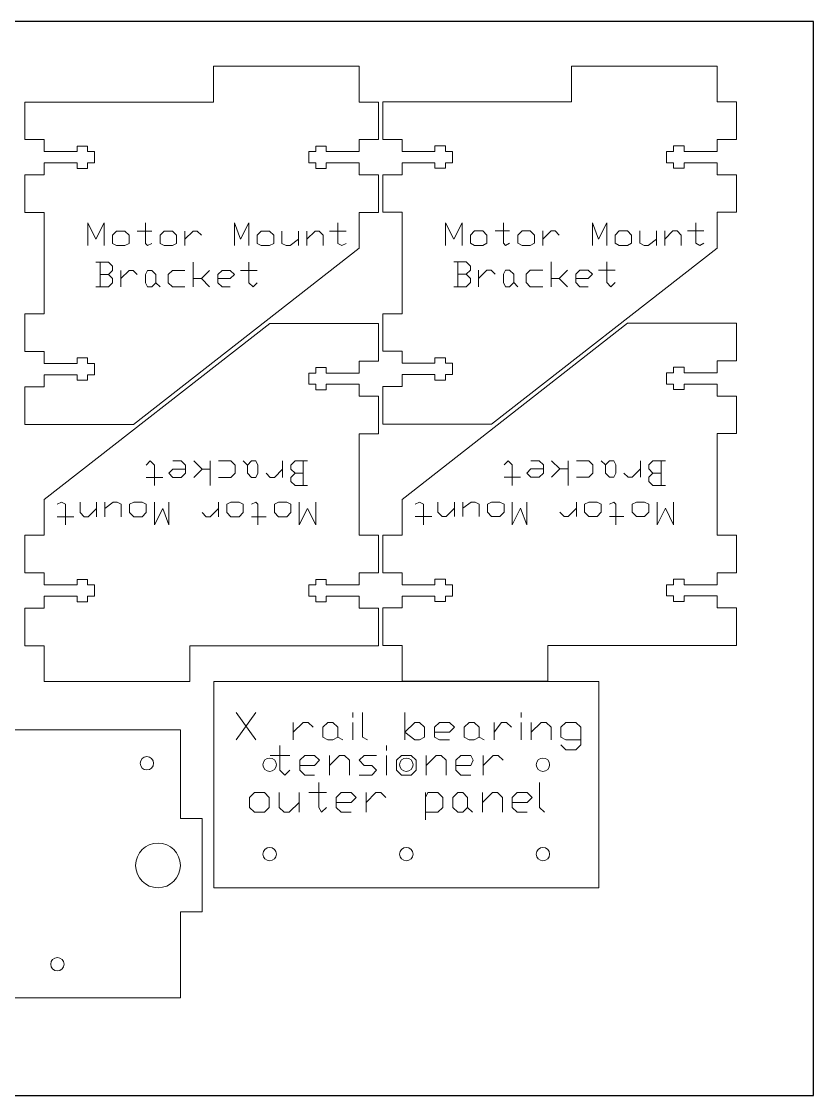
# Model space of a CAD drawing. Header units: inches. Extents: x -12 to 12, y -6 to 6.
# Drawn here: x 3.15 to 12, y -6 to 6 of the extents above; entities that cross this region are included whole.
import ezdxf

# ---------------------------------------------------------------- set-up
doc = ezdxf.new("R2010")
doc.units = ezdxf.units.IN
doc.layers.get('0').update_dxf_attribs({"linetype": 'CONTINUOUS', "lineweight": 25, "true_color": 0x000000})
doc.layers.add('CUT_SHEET_1', color=179, linetype='CONTINUOUS', true_color=0x131326)

# ---------------------------------------------------------------- blocks, each defined once
blk = doc.blocks.new('BORDER')
for p, q in [((24, 0), (0, 0)), ((24, -12), (24, 0)), ((0, -12), (24, -12))]:
    blk.add_line(p, q)

msp = doc.modelspace()

# ---------------------------------------------------------------- linework, layer by layer
at = {"layer": 'CUT_SHEET_1', "color": 3, "lineweight": 15, "true_color": 0x00ff00}
for p, q in [((5.299, 5.099), (5.299, 5.499)), ((5.299, 5.499), (6.926, 5.499)), ((6.926, 5.499), (6.926, 5.099)), ((9.296, 5.102), (9.296, 5.501)), ((9.296, 5.501), (10.924, 5.501)), ((10.924, 5.501), (10.924, 5.102)), ((3.191, 4.68), (3.191, 5.099)), ((3.191, 5.099), (5.299, 5.099)), ((6.926, 5.099), (7.141, 5.099)), ((7.141, 5.099), (7.141, 4.68)), ((7.189, 4.682), (7.189, 5.102)), ((7.189, 5.102), (9.296, 5.102)), ((10.924, 5.102), (11.139, 5.102)), ((11.139, 5.102), (11.139, 4.682)), ((7.404, 4.682), (7.189, 4.682)), ((7.404, 4.548), (7.404, 4.682)), ((11.139, 4.682), (10.924, 4.682)), ((10.924, 4.682), (10.924, 4.548)), ((3.406, 4.68), (3.191, 4.68)), ((3.406, 4.546), (3.406, 4.68)), ((3.892, 4.608), (3.774, 4.608)), ((3.774, 4.608), (3.774, 4.546)), ((3.892, 4.546), (3.892, 4.608)), ((6.558, 4.608), (6.44, 4.608)), ((6.44, 4.608), (6.44, 4.546)), ((6.558, 4.546), (6.558, 4.608)), ((7.141, 4.68), (6.926, 4.68)), ((6.926, 4.68), (6.926, 4.546)), ((7.89, 4.61), (7.772, 4.61)), ((7.772, 4.61), (7.772, 4.548)), ((7.89, 4.548), (7.89, 4.61)), ((10.556, 4.61), (10.438, 4.61)), ((10.438, 4.61), (10.438, 4.548)), ((10.556, 4.548), (10.556, 4.61)), ((3.774, 4.546), (3.406, 4.546)), ((3.971, 4.546), (3.892, 4.546)), ((3.971, 4.42), (3.971, 4.546)), ((6.44, 4.546), (6.362, 4.546)), ((6.362, 4.546), (6.362, 4.42)), ((6.926, 4.546), (6.558, 4.546)), ((7.772, 4.548), (7.404, 4.548)), ((7.969, 4.548), (7.89, 4.548)), ((7.969, 4.422), (7.969, 4.548)), ((10.438, 4.548), (10.359, 4.548)), ((10.359, 4.548), (10.359, 4.422)), ((10.924, 4.548), (10.556, 4.548)), ((3.406, 4.286), (3.406, 4.42)), ((3.406, 4.42), (3.774, 4.42)), ((3.774, 4.42), (3.774, 4.358)), ((3.774, 4.358), (3.892, 4.358)), ((3.892, 4.358), (3.892, 4.42)), ((3.892, 4.42), (3.971, 4.42)), ((6.362, 4.42), (6.44, 4.42)), ((6.44, 4.42), (6.44, 4.358)), ((6.44, 4.358), (6.558, 4.358)), ((6.558, 4.358), (6.558, 4.42)), ((6.558, 4.42), (6.926, 4.42)), ((6.926, 4.42), (6.926, 4.286)), ((7.404, 4.288), (7.404, 4.422)), ((7.404, 4.422), (7.772, 4.422)), ((7.772, 4.422), (7.772, 4.36)), ((7.772, 4.36), (7.89, 4.36)), ((7.89, 4.36), (7.89, 4.422)), ((7.89, 4.422), (7.969, 4.422)), ((10.359, 4.422), (10.438, 4.422)), ((10.438, 4.422), (10.438, 4.36)), ((10.438, 4.36), (10.556, 4.36)), ((10.556, 4.36), (10.556, 4.422)), ((10.556, 4.422), (10.924, 4.422)), ((10.924, 4.422), (10.924, 4.288)), ((3.191, 3.866), (3.191, 4.286)), ((3.191, 4.286), (3.406, 4.286)), ((6.926, 4.286), (7.141, 4.286)), ((7.141, 4.286), (7.141, 3.866)), ((7.189, 3.869), (7.189, 4.288)), ((7.189, 4.288), (7.404, 4.288)), ((10.924, 4.288), (11.139, 4.288)), ((11.139, 4.288), (11.139, 3.869)), ((3.406, 3.866), (3.191, 3.866)), ((3.406, 2.732), (3.406, 3.866)), ((7.141, 3.866), (6.926, 3.866)), ((6.926, 3.866), (6.926, 3.467)), ((7.404, 3.869), (7.189, 3.869)), ((7.404, 2.734), (7.404, 3.869)), ((11.139, 3.869), (10.924, 3.869)), ((10.924, 3.869), (10.924, 3.469)), ((6.926, 3.467), (4.406, 1.499)), ((6.926, 3.467), (6.926, 3.467)), ((10.924, 3.469), (8.403, 1.502)), ((10.924, 3.469), (10.924, 3.469)), ((3.191, 2.312), (3.191, 2.732)), ((3.191, 2.732), (3.406, 2.732)), ((7.189, 2.315), (7.189, 2.734)), ((7.189, 2.734), (7.404, 2.734)), ((3.406, 0.658), (5.927, 2.626)), ((5.927, 2.626), (7.141, 2.626)), ((7.141, 2.626), (7.141, 2.206)), ((7.404, 0.661), (9.924, 2.628)), ((9.924, 2.628), (11.139, 2.628)), ((11.139, 2.628), (11.139, 2.208)), ((3.406, 2.312), (3.191, 2.312)), ((3.406, 2.179), (3.406, 2.312)), ((7.404, 2.315), (7.189, 2.315)), ((7.404, 2.181), (7.404, 2.315)), ((3.774, 2.179), (3.406, 2.179)), ((3.892, 2.241), (3.774, 2.241)), ((3.774, 2.241), (3.774, 2.179)), ((3.892, 2.179), (3.892, 2.241)), ((3.971, 2.179), (3.892, 2.179)), ((3.971, 2.053), (3.971, 2.179)), ((7.141, 2.206), (6.926, 2.206)), ((6.926, 2.206), (6.926, 2.072)), ((7.772, 2.181), (7.404, 2.181)), ((7.89, 2.243), (7.772, 2.243)), ((7.772, 2.243), (7.772, 2.181)), ((7.89, 2.181), (7.89, 2.243)), ((7.969, 2.181), (7.89, 2.181)), ((7.969, 2.055), (7.969, 2.181)), ((11.139, 2.208), (10.924, 2.208)), ((10.924, 2.208), (10.924, 2.075)), ((3.406, 1.919), (3.406, 2.053)), ((3.406, 2.053), (3.774, 2.053)), ((3.774, 2.053), (3.774, 1.991)), ((3.892, 1.991), (3.892, 2.053)), ((3.892, 2.053), (3.971, 2.053)), ((6.44, 2.072), (6.362, 2.072)), ((6.362, 2.072), (6.362, 1.946)), ((6.558, 2.134), (6.44, 2.134)), ((6.44, 2.134), (6.44, 2.072)), ((6.558, 2.072), (6.558, 2.134)), ((6.926, 2.072), (6.558, 2.072)), ((7.404, 1.921), (7.404, 2.055)), ((7.404, 2.055), (7.772, 2.055)), ((7.772, 2.055), (7.772, 1.993)), ((7.89, 1.993), (7.89, 2.055)), ((7.89, 2.055), (7.969, 2.055)), ((10.438, 2.075), (10.359, 2.075)), ((10.359, 2.075), (10.359, 1.949)), ((10.556, 2.137), (10.438, 2.137)), ((10.438, 2.137), (10.438, 2.075)), ((10.556, 2.075), (10.556, 2.137)), ((10.924, 2.075), (10.556, 2.075)), ((3.774, 1.991), (3.892, 1.991)), ((6.362, 1.946), (6.44, 1.946)), ((6.44, 1.946), (6.44, 1.884)), ((6.558, 1.884), (6.558, 1.946)), ((6.558, 1.946), (6.926, 1.946)), ((6.926, 1.946), (6.926, 1.813)), ((7.189, 1.502), (7.189, 1.921)), ((7.189, 1.921), (7.404, 1.921)), ((7.772, 1.993), (7.89, 1.993)), ((10.359, 1.949), (10.438, 1.949)), ((10.438, 1.949), (10.438, 1.887)), ((10.556, 1.887), (10.556, 1.949)), ((10.556, 1.949), (10.924, 1.949)), ((10.924, 1.949), (10.924, 1.815)), ((3.191, 1.499), (3.191, 1.919)), ((3.191, 1.919), (3.406, 1.919)), ((6.44, 1.884), (6.558, 1.884)), ((6.926, 1.813), (7.141, 1.813)), ((7.141, 1.813), (7.141, 1.393)), ((10.438, 1.887), (10.556, 1.887)), ((10.924, 1.815), (11.139, 1.815)), ((11.139, 1.815), (11.139, 1.395)), ((4.406, 1.499), (3.191, 1.499)), ((8.403, 1.502), (7.189, 1.502)), ((7.141, 1.393), (6.926, 1.393)), ((6.926, 1.393), (6.926, 0.259)), ((11.139, 1.395), (10.924, 1.395)), ((10.924, 1.395), (10.924, 0.261)), ((3.406, 0.259), (3.406, 0.658)), ((3.406, 0.658), (3.406, 0.658)), ((7.404, 0.261), (7.404, 0.661)), ((7.404, 0.661), (7.404, 0.661)), ((3.191, -0.161), (3.191, 0.259)), ((3.191, 0.259), (3.406, 0.259)), ((6.926, 0.259), (7.141, 0.259)), ((7.141, 0.259), (7.141, -0.161)), ((7.189, -0.159), (7.189, 0.261)), ((7.189, 0.261), (7.404, 0.261)), ((10.924, 0.261), (11.139, 0.261)), ((11.139, 0.261), (11.139, -0.159)), ((3.406, -0.161), (3.191, -0.161)), ((3.406, -0.295), (3.406, -0.161)), ((3.892, -0.233), (3.774, -0.233)), ((3.774, -0.233), (3.774, -0.295)), ((3.892, -0.295), (3.892, -0.233)), ((6.558, -0.233), (6.44, -0.233)), ((6.44, -0.233), (6.44, -0.295)), ((6.558, -0.295), (6.558, -0.233)), ((7.141, -0.161), (6.926, -0.161)), ((6.926, -0.161), (6.926, -0.295)), ((7.404, -0.159), (7.189, -0.159)), ((7.404, -0.293), (7.404, -0.159)), ((7.89, -0.231), (7.772, -0.231)), ((7.772, -0.231), (7.772, -0.293)), ((7.89, -0.293), (7.89, -0.231)), ((10.556, -0.231), (10.438, -0.231)), ((10.438, -0.231), (10.438, -0.293)), ((10.556, -0.293), (10.556, -0.231)), ((11.139, -0.159), (10.924, -0.159)), ((10.924, -0.159), (10.924, -0.293)), ((3.774, -0.295), (3.406, -0.295)), ((3.971, -0.295), (3.892, -0.295)), ((3.971, -0.421), (3.971, -0.295)), ((6.44, -0.295), (6.362, -0.295)), ((6.362, -0.295), (6.362, -0.421)), ((6.926, -0.295), (6.558, -0.295)), ((7.772, -0.293), (7.404, -0.293)), ((7.969, -0.293), (7.89, -0.293)), ((7.969, -0.419), (7.969, -0.293)), ((10.438, -0.293), (10.359, -0.293)), ((10.359, -0.293), (10.359, -0.418)), ((10.924, -0.293), (10.556, -0.293)), ((3.406, -0.555), (3.406, -0.421)), ((3.406, -0.421), (3.774, -0.421)), ((3.774, -0.421), (3.774, -0.483)), ((3.892, -0.483), (3.892, -0.421)), ((3.892, -0.421), (3.971, -0.421)), ((6.362, -0.421), (6.44, -0.421)), ((6.44, -0.421), (6.44, -0.483)), ((6.558, -0.483), (6.558, -0.421)), ((6.558, -0.421), (6.926, -0.421)), ((6.926, -0.421), (6.926, -0.555)), ((7.404, -0.552), (7.404, -0.419)), ((7.404, -0.419), (7.772, -0.419)), ((7.772, -0.419), (7.772, -0.48)), ((7.89, -0.48), (7.89, -0.419)), ((7.89, -0.419), (7.969, -0.419)), ((10.359, -0.418), (10.438, -0.418)), ((10.438, -0.418), (10.438, -0.48)), ((10.556, -0.48), (10.556, -0.418)), ((10.556, -0.418), (10.924, -0.418)), ((10.924, -0.418), (10.924, -0.552)), ((3.191, -0.974), (3.191, -0.555)), ((3.191, -0.555), (3.406, -0.555)), ((3.774, -0.483), (3.892, -0.483)), ((6.44, -0.483), (6.558, -0.483)), ((6.926, -0.555), (7.141, -0.555)), ((7.141, -0.555), (7.141, -0.974)), ((7.189, -0.972), (7.189, -0.552)), ((7.189, -0.552), (7.404, -0.552)), ((7.772, -0.48), (7.89, -0.48)), ((10.438, -0.48), (10.556, -0.48)), ((10.924, -0.552), (11.139, -0.552)), ((11.139, -0.552), (11.139, -0.972)), ((3.406, -0.974), (3.191, -0.974)), ((3.406, -1.374), (3.406, -0.974)), ((7.141, -0.974), (5.034, -0.974)), ((5.034, -0.974), (5.034, -1.374)), ((7.404, -0.972), (7.189, -0.972)), ((7.404, -1.372), (7.404, -0.972)), ((11.139, -0.972), (9.032, -0.972)), ((9.032, -0.972), (9.032, -1.372)), ((5.034, -1.374), (3.406, -1.374)), ((5.301, -3.678), (5.301, -1.375)), ((5.301, -1.375), (9.603, -1.375)), ((9.032, -1.372), (7.404, -1.372)), ((9.603, -1.375), (9.603, -3.678)), ((4.929, -1.913), (-3.435, -1.913)), ((4.929, -2.906), (4.929, -1.913)), ((5.17, -2.906), (4.929, -2.906)), ((5.17, -3.946), (5.17, -2.906)), ((9.603, -3.678), (5.301, -3.678)), ((4.928, -4.907), (4.929, -3.946)), ((4.929, -3.946), (5.17, -3.946)), ((2.246, -4.907), (4.928, -4.907))]:
    msp.add_line(p, q, dxfattribs=at)
at = {"layer": 'CUT_SHEET_1', "color": 7, "lineweight": 15, "true_color": 0xffffff}
for p, q in [((3.893, 3.496), (3.893, 3.75)), ((3.893, 3.75), (3.985, 3.566)), ((3.985, 3.566), (4.078, 3.75)), ((4.078, 3.75), (4.078, 3.496)), ((4.539, 3.75), (4.539, 3.519)), ((5.532, 3.496), (5.532, 3.75)), ((5.532, 3.75), (5.601, 3.566)), ((5.601, 3.566), (5.694, 3.75)), ((5.694, 3.75), (5.694, 3.496)), ((6.687, 3.75), (6.687, 3.519)), ((7.891, 3.498), (7.891, 3.752)), ((7.891, 3.752), (7.983, 3.568)), ((7.983, 3.568), (8.075, 3.752)), ((8.075, 3.752), (8.075, 3.498)), ((8.537, 3.752), (8.537, 3.522)), ((9.53, 3.498), (9.53, 3.752)), ((9.53, 3.752), (9.599, 3.568)), ((9.599, 3.568), (9.691, 3.752)), ((9.691, 3.752), (9.691, 3.498)), ((10.684, 3.752), (10.684, 3.522)), ((4.17, 3.612), (4.216, 3.658)), ((4.17, 3.519), (4.17, 3.612)), ((4.216, 3.658), (4.309, 3.658)), ((4.309, 3.658), (4.355, 3.612)), ((4.355, 3.612), (4.355, 3.519)), ((4.447, 3.658), (4.609, 3.658)), ((4.701, 3.612), (4.747, 3.658)), ((4.701, 3.519), (4.701, 3.612)), ((4.747, 3.658), (4.84, 3.658)), ((4.84, 3.658), (4.886, 3.612)), ((4.886, 3.612), (4.886, 3.519)), ((4.978, 3.566), (5.07, 3.658)), ((4.978, 3.496), (4.978, 3.658)), ((5.07, 3.658), (5.117, 3.658)), ((5.117, 3.658), (5.163, 3.612)), ((5.786, 3.612), (5.832, 3.658)), ((5.786, 3.519), (5.786, 3.612)), ((5.832, 3.658), (5.925, 3.658)), ((5.925, 3.658), (5.971, 3.612)), ((5.971, 3.612), (5.971, 3.519)), ((6.063, 3.658), (6.063, 3.519)), ((6.248, 3.658), (6.248, 3.496)), ((6.34, 3.566), (6.433, 3.658)), ((6.34, 3.496), (6.34, 3.658)), ((6.433, 3.658), (6.479, 3.658)), ((6.479, 3.658), (6.525, 3.612)), ((6.525, 3.612), (6.525, 3.496)), ((6.594, 3.658), (6.779, 3.658)), ((8.168, 3.614), (8.214, 3.66)), ((8.168, 3.522), (8.168, 3.614)), ((8.214, 3.66), (8.306, 3.66)), ((8.306, 3.66), (8.352, 3.614)), ((8.352, 3.614), (8.352, 3.522)), ((8.445, 3.66), (8.606, 3.66)), ((8.699, 3.614), (8.745, 3.66)), ((8.699, 3.522), (8.699, 3.614)), ((8.745, 3.66), (8.837, 3.66)), ((8.837, 3.66), (8.883, 3.614)), ((8.883, 3.614), (8.883, 3.522)), ((8.976, 3.568), (9.068, 3.66)), ((8.976, 3.498), (8.976, 3.66)), ((9.068, 3.66), (9.114, 3.66)), ((9.114, 3.66), (9.161, 3.614)), ((9.784, 3.614), (9.83, 3.66)), ((9.784, 3.522), (9.784, 3.614)), ((9.83, 3.66), (9.922, 3.66)), ((9.922, 3.66), (9.968, 3.614)), ((9.968, 3.614), (9.968, 3.522)), ((10.061, 3.66), (10.061, 3.522)), ((10.246, 3.66), (10.246, 3.498)), ((10.338, 3.568), (10.43, 3.66)), ((10.338, 3.498), (10.338, 3.66)), ((10.43, 3.66), (10.476, 3.66)), ((10.476, 3.66), (10.523, 3.614)), ((10.523, 3.614), (10.523, 3.498)), ((10.592, 3.66), (10.776, 3.66)), ((4.216, 3.496), (4.17, 3.519)), ((4.309, 3.496), (4.216, 3.496)), ((4.355, 3.519), (4.309, 3.496)), ((4.539, 3.519), (4.563, 3.496)), ((4.563, 3.496), (4.609, 3.519)), ((4.747, 3.496), (4.701, 3.519)), ((4.84, 3.496), (4.747, 3.496)), ((4.886, 3.519), (4.84, 3.496)), ((5.832, 3.496), (5.786, 3.519)), ((5.925, 3.496), (5.832, 3.496)), ((5.971, 3.519), (5.925, 3.496)), ((6.063, 3.519), (6.109, 3.496)), ((6.109, 3.496), (6.155, 3.496)), ((6.155, 3.496), (6.248, 3.566)), ((6.687, 3.519), (6.733, 3.496)), ((6.733, 3.496), (6.779, 3.519)), ((8.214, 3.498), (8.168, 3.522)), ((8.306, 3.498), (8.214, 3.498)), ((8.352, 3.522), (8.306, 3.498)), ((8.537, 3.522), (8.56, 3.498)), ((8.56, 3.498), (8.606, 3.522)), ((8.745, 3.498), (8.699, 3.522)), ((8.837, 3.498), (8.745, 3.498)), ((8.883, 3.522), (8.837, 3.498)), ((9.83, 3.498), (9.784, 3.522)), ((9.922, 3.498), (9.83, 3.498)), ((9.968, 3.522), (9.922, 3.498)), ((10.061, 3.522), (10.107, 3.498)), ((10.107, 3.498), (10.153, 3.498)), ((10.153, 3.498), (10.246, 3.568)), ((10.684, 3.522), (10.73, 3.498)), ((10.73, 3.498), (10.776, 3.522)), ((4.124, 3.312), (3.985, 3.312)), ((4.032, 3.312), (4.032, 3.035)), ((4.17, 3.265), (4.124, 3.312)), ((4.17, 3.219), (4.17, 3.265)), ((5.07, 3.035), (5.07, 3.312)), ((5.694, 3.312), (5.694, 3.081)), ((8.122, 3.314), (7.983, 3.314)), ((8.029, 3.314), (8.029, 3.037)), ((8.168, 3.268), (8.122, 3.314)), ((8.168, 3.221), (8.168, 3.268)), ((9.068, 3.037), (9.068, 3.314)), ((9.691, 3.314), (9.691, 3.083)), ((4.124, 3.173), (4.032, 3.173)), ((4.124, 3.173), (4.17, 3.219)), ((4.17, 3.127), (4.124, 3.173)), ((4.17, 3.081), (4.17, 3.127)), ((4.262, 3.127), (4.355, 3.219)), ((4.262, 3.035), (4.262, 3.219)), ((4.355, 3.219), (4.401, 3.219)), ((4.401, 3.219), (4.447, 3.173)), ((4.539, 3.173), (4.563, 3.219)), ((4.539, 3.081), (4.539, 3.173)), ((4.563, 3.219), (4.609, 3.219)), ((4.609, 3.219), (4.655, 3.173)), ((4.655, 3.173), (4.655, 3.081)), ((4.84, 3.219), (4.793, 3.173)), ((4.793, 3.173), (4.793, 3.081)), ((4.978, 3.219), (4.84, 3.219)), ((5.07, 3.127), (5.163, 3.127)), ((5.163, 3.127), (5.255, 3.219)), ((5.163, 3.127), (5.255, 3.035)), ((5.394, 3.219), (5.348, 3.173)), ((5.348, 3.173), (5.348, 3.081)), ((5.348, 3.127), (5.486, 3.127)), ((5.486, 3.219), (5.394, 3.219)), ((5.532, 3.173), (5.486, 3.219)), ((5.486, 3.127), (5.532, 3.173)), ((5.601, 3.219), (5.786, 3.219)), ((8.122, 3.175), (8.029, 3.175)), ((8.122, 3.175), (8.168, 3.221)), ((8.168, 3.129), (8.122, 3.175)), ((8.168, 3.083), (8.168, 3.129)), ((8.26, 3.129), (8.352, 3.221)), ((8.26, 3.037), (8.26, 3.221)), ((8.352, 3.221), (8.399, 3.221)), ((8.399, 3.221), (8.445, 3.175)), ((8.537, 3.175), (8.56, 3.221)), ((8.537, 3.083), (8.537, 3.175)), ((8.56, 3.221), (8.606, 3.221)), ((8.606, 3.221), (8.653, 3.175)), ((8.653, 3.175), (8.653, 3.083)), ((8.837, 3.221), (8.791, 3.175)), ((8.791, 3.175), (8.791, 3.083)), ((8.976, 3.221), (8.837, 3.221)), ((9.068, 3.129), (9.161, 3.129)), ((9.161, 3.129), (9.253, 3.221)), ((9.161, 3.129), (9.253, 3.037)), ((9.391, 3.221), (9.345, 3.175)), ((9.345, 3.175), (9.345, 3.083)), ((9.345, 3.129), (9.484, 3.129)), ((9.484, 3.221), (9.391, 3.221)), ((9.53, 3.175), (9.484, 3.221)), ((9.484, 3.129), (9.53, 3.175)), ((9.599, 3.221), (9.784, 3.221)), ((3.985, 3.035), (4.124, 3.035)), ((4.124, 3.035), (4.17, 3.081)), ((4.563, 3.035), (4.539, 3.081)), ((4.609, 3.035), (4.563, 3.035)), ((4.655, 3.081), (4.609, 3.035)), ((4.655, 3.081), (4.701, 3.035)), ((4.793, 3.081), (4.84, 3.035)), ((4.84, 3.035), (4.978, 3.035)), ((5.348, 3.081), (5.394, 3.035)), ((5.394, 3.035), (5.486, 3.035)), ((5.694, 3.081), (5.74, 3.035)), ((5.74, 3.035), (5.786, 3.081)), ((7.983, 3.037), (8.122, 3.037)), ((8.122, 3.037), (8.168, 3.083)), ((8.56, 3.037), (8.537, 3.083)), ((8.606, 3.037), (8.56, 3.037)), ((8.653, 3.083), (8.606, 3.037)), ((8.653, 3.083), (8.699, 3.037)), ((8.791, 3.083), (8.837, 3.037)), ((8.837, 3.037), (8.976, 3.037)), ((9.345, 3.083), (9.391, 3.037)), ((9.391, 3.037), (9.484, 3.037)), ((9.691, 3.083), (9.738, 3.037)), ((9.738, 3.037), (9.784, 3.083)), ((4.592, 1.091), (4.546, 1.044)), ((4.639, 1.044), (4.592, 1.091)), ((4.939, 1.091), (4.846, 1.091)), ((4.985, 1.044), (4.939, 1.091)), ((5.17, 0.998), (5.077, 1.091)), ((5.262, 1.091), (5.262, 0.814)), ((5.493, 1.091), (5.354, 1.091)), ((5.539, 1.044), (5.493, 1.091)), ((5.678, 1.044), (5.631, 1.091)), ((5.678, 1.044), (5.724, 1.091)), ((5.724, 1.091), (5.77, 1.091)), ((5.77, 1.091), (5.793, 1.044)), ((6.07, 1.091), (6.07, 0.906)), ((6.209, 1.091), (6.162, 1.044)), ((6.347, 1.091), (6.209, 1.091)), ((6.301, 0.814), (6.301, 1.091)), ((8.59, 1.093), (8.544, 1.047)), ((8.636, 1.047), (8.59, 1.093)), ((8.937, 1.093), (8.844, 1.093)), ((8.983, 1.047), (8.937, 1.093)), ((9.167, 1), (9.075, 1.093)), ((9.26, 1.093), (9.26, 0.816)), ((9.491, 1.093), (9.352, 1.093)), ((9.537, 1.047), (9.491, 1.093)), ((9.675, 1.047), (9.629, 1.093)), ((9.675, 1.047), (9.721, 1.093)), ((9.721, 1.093), (9.768, 1.093)), ((9.768, 1.093), (9.791, 1.047)), ((10.068, 1.093), (10.068, 0.908)), ((10.206, 1.093), (10.16, 1.047)), ((10.345, 1.093), (10.206, 1.093)), ((10.299, 0.816), (10.299, 1.093)), ((4.639, 0.814), (4.639, 1.044)), ((4.846, 0.998), (4.8, 0.952)), ((4.985, 0.998), (4.846, 0.998)), ((4.985, 0.952), (4.985, 1.044)), ((5.17, 0.998), (5.077, 0.906)), ((5.262, 0.998), (5.17, 0.998)), ((5.539, 0.952), (5.539, 1.044)), ((5.678, 0.952), (5.678, 1.044)), ((5.793, 1.044), (5.793, 0.952)), ((6.07, 0.998), (5.978, 0.906)), ((6.162, 1.044), (6.162, 0.998)), ((6.162, 0.998), (6.209, 0.952)), ((8.636, 0.816), (8.636, 1.047)), ((8.844, 1), (8.798, 0.954)), ((8.983, 1), (8.844, 1)), ((8.983, 0.954), (8.983, 1.047)), ((9.167, 1), (9.075, 0.908)), ((9.26, 1), (9.167, 1)), ((9.537, 0.954), (9.537, 1.047)), ((9.675, 0.954), (9.675, 1.047)), ((9.791, 1.047), (9.791, 0.954)), ((10.068, 1), (9.975, 0.908)), ((10.16, 1.047), (10.16, 1)), ((10.16, 1), (10.206, 0.954)), ((4.731, 0.906), (4.546, 0.906)), ((4.8, 0.952), (4.846, 0.906)), ((4.846, 0.906), (4.939, 0.906)), ((4.939, 0.906), (4.985, 0.952)), ((5.354, 0.906), (5.493, 0.906)), ((5.493, 0.906), (5.539, 0.952)), ((5.724, 0.906), (5.678, 0.952)), ((5.77, 0.906), (5.724, 0.906)), ((5.793, 0.952), (5.77, 0.906)), ((5.932, 0.906), (5.885, 0.952)), ((5.978, 0.906), (5.932, 0.906)), ((6.209, 0.952), (6.162, 0.906)), ((6.162, 0.906), (6.162, 0.86)), ((6.162, 0.86), (6.209, 0.814)), ((6.209, 0.952), (6.301, 0.952)), ((8.729, 0.908), (8.544, 0.908)), ((8.798, 0.954), (8.844, 0.908)), ((8.844, 0.908), (8.937, 0.908)), ((8.937, 0.908), (8.983, 0.954)), ((9.352, 0.908), (9.491, 0.908)), ((9.491, 0.908), (9.537, 0.954)), ((9.721, 0.908), (9.675, 0.954)), ((9.768, 0.908), (9.721, 0.908)), ((9.791, 0.954), (9.768, 0.908)), ((9.929, 0.908), (9.883, 0.954)), ((9.975, 0.908), (9.929, 0.908)), ((10.206, 0.954), (10.16, 0.908)), ((10.16, 0.908), (10.16, 0.862)), ((10.16, 0.862), (10.206, 0.816)), ((10.206, 0.954), (10.299, 0.954)), ((6.209, 0.814), (6.347, 0.814)), ((10.206, 0.816), (10.345, 0.816)), ((3.6, 0.629), (3.554, 0.606)), ((3.646, 0.606), (3.6, 0.629)), ((3.646, 0.375), (3.646, 0.606)), ((3.808, 0.513), (3.808, 0.629)), ((3.992, 0.629), (3.992, 0.467)), ((4.085, 0.467), (4.085, 0.629)), ((4.177, 0.629), (4.085, 0.56)), ((4.223, 0.629), (4.177, 0.629)), ((4.269, 0.606), (4.223, 0.629)), ((4.269, 0.467), (4.269, 0.606)), ((4.362, 0.606), (4.408, 0.629)), ((4.362, 0.513), (4.362, 0.606)), ((4.408, 0.629), (4.5, 0.629)), ((4.5, 0.629), (4.546, 0.606)), ((4.546, 0.606), (4.546, 0.513)), ((4.639, 0.375), (4.639, 0.629)), ((4.8, 0.629), (4.8, 0.375)), ((5.354, 0.629), (5.354, 0.467)), ((5.447, 0.606), (5.493, 0.629)), ((5.447, 0.513), (5.447, 0.606)), ((5.493, 0.629), (5.585, 0.629)), ((5.585, 0.629), (5.631, 0.606)), ((5.631, 0.606), (5.631, 0.513)), ((5.77, 0.629), (5.724, 0.606)), ((5.793, 0.606), (5.77, 0.629)), ((5.793, 0.375), (5.793, 0.606)), ((5.978, 0.606), (6.024, 0.629)), ((5.978, 0.513), (5.978, 0.606)), ((6.024, 0.629), (6.116, 0.629)), ((6.116, 0.629), (6.162, 0.606)), ((6.162, 0.606), (6.162, 0.513)), ((6.255, 0.375), (6.255, 0.629)), ((6.44, 0.629), (6.44, 0.375)), ((7.598, 0.631), (7.551, 0.608)), ((7.644, 0.608), (7.598, 0.631)), ((7.644, 0.377), (7.644, 0.608)), ((7.805, 0.516), (7.805, 0.631)), ((7.99, 0.631), (7.99, 0.47)), ((8.082, 0.47), (8.082, 0.631)), ((8.175, 0.631), (8.082, 0.562)), ((8.221, 0.631), (8.175, 0.631)), ((8.267, 0.608), (8.221, 0.631)), ((8.267, 0.47), (8.267, 0.608)), ((8.359, 0.608), (8.405, 0.631)), ((8.359, 0.516), (8.359, 0.608)), ((8.405, 0.631), (8.498, 0.631)), ((8.498, 0.631), (8.544, 0.608)), ((8.544, 0.608), (8.544, 0.516)), ((8.636, 0.377), (8.636, 0.631)), ((8.798, 0.631), (8.798, 0.377)), ((9.352, 0.631), (9.352, 0.47)), ((9.444, 0.608), (9.491, 0.631)), ((9.444, 0.516), (9.444, 0.608)), ((9.491, 0.631), (9.583, 0.631)), ((9.583, 0.631), (9.629, 0.608)), ((9.629, 0.608), (9.629, 0.516)), ((9.768, 0.631), (9.721, 0.608)), ((9.791, 0.608), (9.768, 0.631)), ((9.791, 0.377), (9.791, 0.608)), ((9.975, 0.608), (10.022, 0.631)), ((9.975, 0.516), (9.975, 0.608)), ((10.022, 0.631), (10.114, 0.631)), ((10.114, 0.631), (10.16, 0.608)), ((10.16, 0.608), (10.16, 0.516)), ((10.252, 0.377), (10.252, 0.631)), ((10.437, 0.631), (10.437, 0.377)), ((3.854, 0.467), (3.808, 0.513)), ((3.992, 0.56), (3.9, 0.467)), ((4.408, 0.467), (4.362, 0.513)), ((4.546, 0.513), (4.5, 0.467)), ((4.731, 0.56), (4.639, 0.375)), ((4.8, 0.375), (4.731, 0.56)), ((5.216, 0.467), (5.17, 0.513)), ((5.354, 0.56), (5.262, 0.467)), ((5.493, 0.467), (5.447, 0.513)), ((5.631, 0.513), (5.585, 0.467)), ((6.024, 0.467), (5.978, 0.513)), ((6.162, 0.513), (6.116, 0.467)), ((6.347, 0.56), (6.255, 0.375)), ((6.44, 0.375), (6.347, 0.56)), ((7.851, 0.47), (7.805, 0.516)), ((7.99, 0.562), (7.898, 0.47)), ((8.405, 0.47), (8.359, 0.516)), ((8.544, 0.516), (8.498, 0.47)), ((8.729, 0.562), (8.636, 0.377)), ((8.798, 0.377), (8.729, 0.562)), ((9.214, 0.47), (9.167, 0.516)), ((9.352, 0.562), (9.26, 0.47)), ((9.491, 0.47), (9.444, 0.516)), ((9.629, 0.516), (9.583, 0.47)), ((10.022, 0.47), (9.975, 0.516)), ((10.16, 0.516), (10.114, 0.47)), ((10.345, 0.562), (10.252, 0.377)), ((10.437, 0.377), (10.345, 0.562)), ((3.738, 0.467), (3.554, 0.467)), ((3.9, 0.467), (3.854, 0.467)), ((4.5, 0.467), (4.408, 0.467)), ((5.262, 0.467), (5.216, 0.467)), ((5.585, 0.467), (5.493, 0.467)), ((5.885, 0.467), (5.724, 0.467)), ((6.116, 0.467), (6.024, 0.467)), ((7.736, 0.47), (7.551, 0.47)), ((7.898, 0.47), (7.851, 0.47)), ((8.498, 0.47), (8.405, 0.47)), ((9.26, 0.47), (9.214, 0.47)), ((9.583, 0.47), (9.491, 0.47)), ((9.883, 0.47), (9.721, 0.47)), ((10.114, 0.47), (10.022, 0.47)), ((5.552, -1.72), (5.773, -2.025)), ((5.552, -2.025), (5.773, -1.72)), ((6.853, -1.775), (6.853, -1.72)), ((6.964, -1.72), (6.964, -1.997)), ((7.435, -2.025), (7.435, -1.72)), ((8.736, -1.776), (8.736, -1.72)), ((6.189, -1.942), (6.299, -1.831)), ((6.189, -2.025), (6.189, -1.831)), ((6.299, -1.831), (6.355, -1.831)), ((6.355, -1.831), (6.41, -1.886)), ((6.521, -1.886), (6.576, -1.831)), ((6.521, -1.997), (6.521, -1.886)), ((6.576, -1.831), (6.632, -1.831)), ((6.632, -1.831), (6.687, -1.886)), ((6.687, -1.886), (6.687, -1.997)), ((6.853, -2.025), (6.853, -1.831)), ((7.435, -1.942), (7.546, -1.831)), ((7.546, -1.831), (7.601, -1.831)), ((7.601, -1.831), (7.656, -1.886)), ((7.656, -1.886), (7.656, -1.997)), ((7.823, -1.831), (7.767, -1.886)), ((7.767, -1.886), (7.767, -1.997)), ((7.933, -1.831), (7.823, -1.831)), ((7.989, -1.886), (7.933, -1.831)), ((7.933, -1.942), (7.989, -1.886)), ((8.099, -1.886), (8.155, -1.831)), ((8.099, -1.997), (8.099, -1.886)), ((8.155, -1.831), (8.21, -1.831)), ((8.21, -1.831), (8.266, -1.886)), ((8.266, -1.886), (8.266, -1.997)), ((8.432, -1.942), (8.515, -1.831)), ((8.432, -2.025), (8.432, -1.831)), ((8.515, -1.831), (8.57, -1.831)), ((8.57, -1.831), (8.626, -1.886)), ((8.736, -2.025), (8.736, -1.831)), ((8.847, -1.942), (8.958, -1.831)), ((8.847, -2.025), (8.847, -1.831)), ((8.958, -1.831), (9.013, -1.831)), ((9.013, -1.831), (9.069, -1.886)), ((9.069, -1.886), (9.069, -2.025)), ((9.235, -1.831), (9.179, -1.886)), ((9.179, -1.886), (9.179, -1.997)), ((9.346, -1.831), (9.235, -1.831)), ((9.401, -1.886), (9.346, -1.831)), ((9.401, -2.08), (9.401, -1.886)), ((6.576, -2.025), (6.521, -1.997)), ((6.632, -2.025), (6.576, -2.025)), ((6.687, -1.997), (6.632, -2.025)), ((6.687, -1.997), (6.743, -2.025)), ((6.964, -1.997), (7.019, -2.025)), ((7.546, -2.025), (7.435, -1.942)), ((7.601, -2.025), (7.546, -2.025)), ((7.656, -1.997), (7.601, -2.025)), ((7.767, -1.942), (7.933, -1.942)), ((7.767, -1.997), (7.823, -2.025)), ((7.823, -2.025), (7.933, -2.025)), ((8.155, -2.025), (8.099, -1.997)), ((8.21, -2.025), (8.155, -2.025)), ((8.266, -1.997), (8.21, -2.025)), ((8.266, -1.997), (8.321, -2.025)), ((9.179, -1.997), (9.235, -2.025)), ((9.235, -2.025), (9.401, -2.025)), ((6.04, -2.089), (6.04, -2.366)), ((7.231, -2.144), (7.231, -2.089)), ((9.179, -2.08), (9.235, -2.136)), ((9.235, -2.136), (9.346, -2.136)), ((9.346, -2.136), (9.401, -2.08)), ((5.93, -2.2), (6.151, -2.2)), ((6.317, -2.2), (6.262, -2.255)), ((6.262, -2.255), (6.262, -2.366)), ((6.428, -2.2), (6.317, -2.2)), ((6.483, -2.255), (6.428, -2.2)), ((6.428, -2.311), (6.483, -2.255)), ((6.594, -2.311), (6.705, -2.2)), ((6.594, -2.421), (6.594, -2.2)), ((6.705, -2.2), (6.76, -2.2)), ((6.76, -2.2), (6.816, -2.255)), ((6.816, -2.255), (6.816, -2.421)), ((6.927, -2.255), (6.982, -2.2)), ((6.982, -2.311), (6.927, -2.255)), ((6.982, -2.2), (7.12, -2.2)), ((7.231, -2.421), (7.231, -2.2)), ((7.342, -2.255), (7.397, -2.2)), ((7.342, -2.366), (7.342, -2.255)), ((7.397, -2.2), (7.508, -2.2)), ((7.508, -2.2), (7.563, -2.255)), ((7.563, -2.255), (7.563, -2.366)), ((7.674, -2.311), (7.785, -2.2)), ((7.674, -2.421), (7.674, -2.2)), ((7.785, -2.2), (7.84, -2.2)), ((7.84, -2.2), (7.896, -2.255)), ((7.896, -2.255), (7.896, -2.421)), ((8.062, -2.2), (8.006, -2.255)), ((8.006, -2.255), (8.006, -2.366)), ((8.173, -2.2), (8.062, -2.2)), ((8.2, -2.255), (8.173, -2.2)), ((8.173, -2.311), (8.2, -2.255)), ((8.311, -2.311), (8.422, -2.2)), ((8.311, -2.421), (8.311, -2.2)), ((8.422, -2.2), (8.477, -2.2)), ((8.477, -2.2), (8.533, -2.255)), ((6.04, -2.366), (6.096, -2.421)), ((6.096, -2.421), (6.151, -2.366)), ((6.262, -2.311), (6.428, -2.311)), ((6.262, -2.366), (6.317, -2.421)), ((7.065, -2.311), (6.982, -2.311)), ((7.12, -2.366), (7.065, -2.311)), ((7.065, -2.421), (7.12, -2.366)), ((7.397, -2.421), (7.342, -2.366)), ((7.563, -2.366), (7.508, -2.421)), ((8.006, -2.311), (8.173, -2.311)), ((8.006, -2.366), (8.062, -2.421)), ((6.317, -2.421), (6.428, -2.421)), ((6.476, -2.504), (6.476, -2.781)), ((6.927, -2.421), (7.065, -2.421)), ((7.508, -2.421), (7.397, -2.421)), ((8.062, -2.421), (8.173, -2.421)), ((8.94, -2.504), (8.94, -2.781)), ((5.7, -2.67), (5.756, -2.615)), ((5.756, -2.615), (5.867, -2.615)), ((5.867, -2.615), (5.922, -2.67)), ((6.033, -2.615), (6.033, -2.781)), ((6.254, -2.615), (6.254, -2.836)), ((6.365, -2.615), (6.559, -2.615)), ((6.725, -2.615), (6.67, -2.67)), ((6.836, -2.615), (6.725, -2.615)), ((6.891, -2.67), (6.836, -2.615)), ((7.002, -2.726), (7.113, -2.615)), ((7.002, -2.836), (7.002, -2.615)), ((7.113, -2.615), (7.168, -2.615)), ((7.168, -2.615), (7.224, -2.67)), ((7.667, -2.67), (7.694, -2.615)), ((7.667, -2.919), (7.667, -2.615)), ((7.694, -2.615), (7.805, -2.615)), ((7.805, -2.615), (7.861, -2.67)), ((7.971, -2.67), (8.027, -2.615)), ((8.027, -2.615), (8.082, -2.615)), ((8.082, -2.615), (8.137, -2.67)), ((8.304, -2.726), (8.414, -2.615)), ((8.304, -2.836), (8.304, -2.615)), ((8.414, -2.615), (8.47, -2.615)), ((8.47, -2.615), (8.525, -2.67)), ((8.691, -2.615), (8.636, -2.67)), ((8.802, -2.615), (8.691, -2.615)), ((8.857, -2.67), (8.802, -2.615)), ((5.7, -2.781), (5.7, -2.67)), ((5.922, -2.67), (5.922, -2.781)), ((6.144, -2.836), (6.254, -2.726)), ((6.67, -2.67), (6.67, -2.781)), ((6.67, -2.726), (6.836, -2.726)), ((6.836, -2.726), (6.891, -2.67)), ((7.861, -2.67), (7.861, -2.781)), ((7.971, -2.781), (7.971, -2.67)), ((8.137, -2.67), (8.137, -2.781)), ((8.525, -2.67), (8.525, -2.836)), ((8.636, -2.67), (8.636, -2.781)), ((8.636, -2.726), (8.802, -2.726)), ((8.802, -2.726), (8.857, -2.67)), ((5.756, -2.836), (5.7, -2.781)), ((5.867, -2.836), (5.756, -2.836)), ((5.922, -2.781), (5.867, -2.836)), ((6.033, -2.781), (6.088, -2.836)), ((6.088, -2.836), (6.144, -2.836)), ((6.476, -2.781), (6.504, -2.836)), ((6.504, -2.836), (6.559, -2.781)), ((6.67, -2.781), (6.725, -2.836)), ((6.725, -2.836), (6.836, -2.836)), ((7.805, -2.836), (7.667, -2.836)), ((7.861, -2.781), (7.805, -2.836)), ((8.027, -2.836), (7.971, -2.781)), ((8.082, -2.836), (8.027, -2.836)), ((8.137, -2.781), (8.082, -2.836)), ((8.137, -2.781), (8.193, -2.836)), ((8.636, -2.781), (8.691, -2.836)), ((8.691, -2.836), (8.802, -2.836)), ((8.94, -2.781), (8.996, -2.836))]:
    msp.add_line(p, q, dxfattribs=at)
at = {"layer": 'CUT_SHEET_1', "color": 1, "lineweight": 15, "true_color": 0xff0000}
msp.add_line((4.629, -2.288), (4.629, -2.288), dxfattribs=at)
for points in [[(4.554, -2.213), (4.513, -2.213), (4.479, -2.247), (4.479, -2.288)], [(4.629, -2.288), (4.629, -2.247), (4.595, -2.213), (4.554, -2.213)], [(5.926, -2.229), (5.885, -2.229), (5.851, -2.262), (5.851, -2.304)], [(6.001, -2.304), (6.001, -2.262), (5.967, -2.229), (5.926, -2.229)], [(7.452, -2.229), (7.411, -2.229), (7.377, -2.262), (7.377, -2.304)], [(7.527, -2.304), (7.527, -2.262), (7.493, -2.229), (7.452, -2.229)], [(8.978, -2.229), (8.937, -2.229), (8.903, -2.262), (8.903, -2.304)], [(9.053, -2.304), (9.053, -2.262), (9.019, -2.229), (8.978, -2.229)], [(4.479, -2.288), (4.479, -2.329), (4.513, -2.363), (4.554, -2.363)], [(4.554, -2.363), (4.595, -2.363), (4.629, -2.329), (4.629, -2.288)], [(5.851, -2.304), (5.851, -2.345), (5.885, -2.379), (5.926, -2.379)], [(5.926, -2.379), (5.967, -2.379), (6.001, -2.345), (6.001, -2.304)], [(7.377, -2.304), (7.377, -2.345), (7.411, -2.379), (7.452, -2.379)], [(7.452, -2.379), (7.493, -2.379), (7.527, -2.345), (7.527, -2.304)], [(8.903, -2.304), (8.903, -2.345), (8.937, -2.379), (8.978, -2.379)], [(8.978, -2.379), (9.019, -2.379), (9.053, -2.345), (9.053, -2.304)], [(4.679, -3.179), (4.541, -3.179), (4.429, -3.291), (4.429, -3.429)], [(4.929, -3.429), (4.929, -3.291), (4.817, -3.179), (4.679, -3.179)], [(5.926, -3.228), (5.885, -3.228), (5.851, -3.262), (5.851, -3.303)], [(6.001, -3.303), (6.001, -3.262), (5.967, -3.228), (5.926, -3.228)], [(7.452, -3.228), (7.411, -3.228), (7.377, -3.262), (7.377, -3.303)], [(7.527, -3.303), (7.527, -3.262), (7.493, -3.228), (7.452, -3.228)], [(8.978, -3.228), (8.937, -3.228), (8.903, -3.262), (8.903, -3.303)], [(9.053, -3.303), (9.053, -3.262), (9.019, -3.228), (8.978, -3.228)], [(5.851, -3.303), (5.851, -3.344), (5.885, -3.378), (5.926, -3.378)], [(5.926, -3.378), (5.967, -3.378), (6.001, -3.344), (6.001, -3.303)], [(7.377, -3.303), (7.377, -3.344), (7.411, -3.378), (7.452, -3.378)], [(7.452, -3.378), (7.493, -3.378), (7.527, -3.344), (7.527, -3.303)], [(8.903, -3.303), (8.903, -3.344), (8.937, -3.378), (8.978, -3.378)], [(8.978, -3.378), (9.019, -3.378), (9.053, -3.344), (9.053, -3.303)], [(4.429, -3.429), (4.429, -3.567), (4.541, -3.679), (4.679, -3.679)], [(4.679, -3.679), (4.817, -3.679), (4.929, -3.567), (4.929, -3.429)], [(3.555, -4.458), (3.513, -4.458), (3.48, -4.491), (3.48, -4.533)], [(3.48, -4.533), (3.48, -4.574), (3.513, -4.608), (3.555, -4.608)], [(3.629, -4.533), (3.629, -4.491), (3.596, -4.458), (3.555, -4.458)], [(3.555, -4.608), (3.596, -4.608), (3.629, -4.574), (3.629, -4.533)]]:
    msp.add_open_spline(points, degree=3, dxfattribs=at)

# ---------------------------------------------------------------- block references
msp.add_blockref('BORDER', (-12, 6))

doc.saveas('drawing.dxf')
